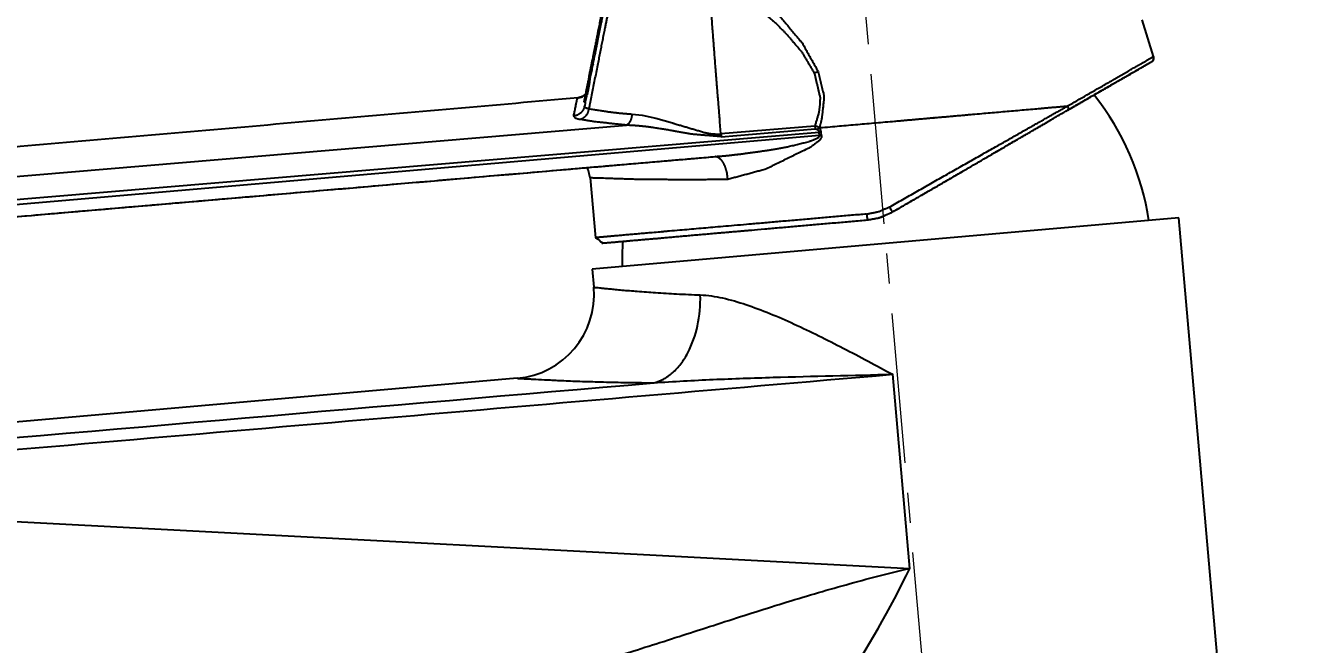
# Model space of a CAD drawing. Extents: x 0 to 790, y 0 to 579.
# Drawn here: x 419.3 to 525.5, y 328.3 to 379.8 of the extents above; entities that cross this region are included whole.
import ezdxf

# ---------------------------------------------------------------- set-up
doc = ezdxf.new("R2010")
doc.units = 0
doc.header["$LTSCALE"] = 10
doc.header["$MEASUREMENT"] = 0
doc.header["$PDMODE"] = 3
doc.header["$PDSIZE"] = -10
doc.linetypes.add('CENTER', pattern=[2, 1.25, -0.25, 0.25, -0.25])
doc.layers.get('0').update_dxf_attribs({"linetype": 'CONTINUOUS'})
doc.layers.get('DEFPOINTS').update_dxf_attribs({"linetype": 'CONTINUOUS'})
for name, color, linetype in [('1', 7, 'CONTINUOUS'), ('BODY', 7, 'CONTINUOUS'), ('DEF_LAYER_ASSEM_MEMBER', 7, 'CONTINUOUS')]:
    doc.layers.add(name, color=color, linetype=linetype)
doc.styles.add('Daelim Dimension', font='')
doc.styles.get('Daelim Dimension').set_extended_font_data('나눔고딕')
doc.dimstyles.new('DEFAULT', dxfattribs={"dimscale": 2, "dimtxt": 2, "dimasz": 2, "dimexe": 0, "dimexo": 2, "dimgap": 1, "dimtad": 1, "dimdec": 0, "dimzin": 9, "dimdsep": 46, "dimtxsty": 'Daelim Dimension', "dimcen": 0.5, "dimclrd": 5, "dimclre": 5, "dimclrt": 256, "dimadec": 1, "dimazin": 0, "dimtfac": 1, "dimtdec": 0, "dimtix": 1, "dimtmove": 0, "dimatfit": 3, "dimfxl": 1, "dimtolj": 1, "dimtzin": 1, "dimlwd": 9, "dimlwe": 9, "dimarcsym": 0})

# ---------------------------------------------------------------- blocks, each defined once
blk = doc.blocks.new('*D57')
at = {"color": 5, "lineweight": 9, "ltscale": 0.5, "transparency": 16777216}
for p, q in [((488.64, 401.49), (325.05, 401.49)), ((327.05, 262.56), (327.05, 397.49)), ((521.5, 258.56), (325.05, 258.56))]:
    blk.add_line(p, q, dxfattribs=at)
at = {"color": 5, "ltscale": 0.5, "transparency": 16777216}
for points in [[(326.38, 397.49), (327.72, 397.49), (327.05, 401.49)], [(326.38, 262.56), (327.72, 262.56), (327.05, 258.56)]]:
    blk.add_solid(points, dxfattribs=at)
at = {"layer": 'DEFPOINTS', "color": 0, "ltscale": 0.5, "transparency": 16777216}
for p in [(327.05, 401.49), (492.64, 401.49), (525.5, 258.56)]:
    blk.add_point(p, dxfattribs=at)
at = {"color": 7, "ltscale": 0.5, "transparency": 16777216, "insert": (314.15, 326.63), "char_height": 10, "attachment_point": 2, "rotation": 90, "style": 'Daelim Dimension'}
blk.add_mtext('\\A1;143', dxfattribs=at)
blk = doc.blocks.new('A$C63b71465')
at = {"layer": '1'}
for p, q in [((0, 0), (-0.95, 3.05)), ((-47.34, -4.17), (-47.34, -4.17)), ((-47.34, -4.17), (-47.34, -4.17)), ((-46.87, -10.11), (-46.43, -15.09))]:
    blk.add_line(p, q, dxfattribs=at)
at = {"layer": '1', "color": 252, "true_color": 0x939598}
for p, q in [((-27.89, -1.27), (-28.22, -1.4)), ((-47.94, -3.48), (-47.88, -3.46)), ((-47.87, -3.46), (-47.9, -3.45)), ((-47.88, -3.46), (-47.87, -3.46)), ((-43.39, -4.8), (-42.54, -4.9)), ((-42.54, -4.9), (-41.4, -5.14)), ((-41.4, -5.14), (-40.03, -5.53)), ((-111.42, -11.4), (-43.85, -5.72)), ((-27.81, -6.32), (-111.33, -13.34)), ((-35.99, -6.45), (-36.07, -5.44)), ((-28.18, -5.8), (-35.99, -6.45)), ((-35.97, -6.68), (-28.16, -6.03)), ((-28.18, -5.8), (-28.16, -6.03)), ((-27.98, -6.07), (-27.8, -5.93)), ((-27.81, -6.32), (-27.64, -6.31)), ((-27.79, -6.59), (-27.81, -6.32)), ((-27.61, -6.57), (-27.64, -6.31)), ((-27.79, -6.59), (-111.29, -13.78))]:
    blk.add_line(p, q, dxfattribs=at)
for points, knots in [([(-36.08, 7.53), (-33.72, 5.88), (-31.79, 4.12), (-31.32, 3.63), (-29.22, 1.11), (-27.89, -1.27)], [0, 0, 0.276146, 0.498571, 0.552804, 0.803443, 1, 1]), ([(-36.99, 6.84), (-34.24, 5.14), (-31.41, 2.76), (-30.53, 1.86), (-29.25, 0.35), (-28.22, -1.4)], [0, 0, 0.301971, 0.606414, 0.704058, 0.851951, 1, 1]), ([(-36.07, -5.44), (-36.28, -2.88), (-36.36, -1.92), (-36.68, 2.22), (-36.91, 5.53), (-36.99, 6.84)], [0, 0, 0.169911, 0.234737, 0.535509, 0.836282, 1, 1]), ([(-45.18, 4.73), (-45.3, 4.14), (-45.37, 3.75), (-45.68, 2.23), (-46.24, -0.62), (-46.85, -3.67)], [0, 0, 0.244161, 0.31228, 0.503676, 0.76209, 1, 1]), ([(-47.14, -3.2), (-46.66, -0.79), (-46.23, 1.35), (-45.91, 2.95), (-45.74, 3.82), (-45.74, 3.84)], [0, 0, 0.220308, 0.441546, 0.662998, 0.888852, 1, 1]), ([(-3.13, -1.81), (-2.06, -1.19), (-1.14, -0.66), (0, 0)], [0, 0, 0.232682, 0.481552, 1, 1]), ([(-28.22, -1.4), (-27.74, -3.43), (-27.78, -4.18), (-27.85, -4.65), (-27.87, -4.73), (-28.18, -5.8)], [0, 0, 0.466941, 0.63258, 0.737149, 0.754232, 1, 1]), ([(-27.89, -1.27), (-27.44, -3.17), (-27.43, -3.59), (-27.61, -5.2), (-27.77, -5.83), (-27.79, -5.88), (-27.8, -5.92), (-27.8, -5.93)], [0, 0, 0.415277, 0.502411, 0.84203, 0.977034, 0.989719, 0.997694, 1, 1]), ([(-7.14, -4.12), (-3.82, -2.21), (-3.13, -1.81)], [0, 0, 0.800767, 1, 1]), ([(-47.23, -3.08), (-47.36, -3.23), (-47.5, -3.33), (-47.64, -3.41), (-47.88, -3.47), (-47.94, -3.48)], [0, 0, 0.236392, 0.442326, 0.633127, 0.921722, 1, 1]), ([(-48.24, -4.96), (-48.03, -3.93), (-47.94, -3.48)], [0, 0, 0.500003, 1, 1]), ([(-47.34, -4.17), (-47.45, -4.45), (-47.66, -4.71), (-47.94, -4.89), (-48.24, -4.96)], [0, 0, 0.240354, 0.499996, 0.759639, 1, 1]), ([(-47.55, -3.38), (-47.55, -3.38), (-47.87, -3.46)], [0, 0, 0.000026, 1, 1]), ([(-47.35, -4.15), (-47.34, -4.13), (-47.33, -4.12)], [0, 0, 0.882604, 1, 1]), ([(-46.98, -4.35), (-47.14, -4.32), (-47.3, -4.26), (-47.34, -4.17)], [0, 0, 0.248285, 0.612631, 1, 1]), ([(-47.28, -3.84), (-47.25, -3.7), (-47.25, -3.7), (-47.23, -3.62), (-47.17, -3.39), (-47.14, -3.2)], [0, 0, 0.250626, 0.262835, 0.383625, 0.742352, 1, 1]), ([(-21.97, -12.53), (-17.86, -10.2), (-13.72, -7.85), (-10.04, -5.77), (-9.56, -5.49), (-7.14, -4.12)], [0, 0, 0.257299, 0.525353, 0.779631, 0.814889, 1, 1]), ([(-18.55, -5.12), (-18.28, -5.1), (-15.45, -4.85), (-9.86, -4.36), (-7.14, -4.12)], [0, 0, 0.021113, 0.248307, 0.732451, 1, 1]), ([(-7.14, -4.12), (-7.11, -4.24), (-7.11, -4.37), (-7.13, -4.47)], [0, 0, 0.320169, 0.691208, 1, 1]), ([(-48.24, -4.96), (-48.12, -5.12), (-47.7, -5.24)], [0, 0, 0.498226, 1, 1]), ([(-46.98, -4.35), (-47.1, -4.74), (-47.22, -4.93), (-47.33, -5.04), (-47.45, -5.14), (-47.63, -5.23), (-47.7, -5.24)], [0, 0, 0.314542, 0.499413, 0.625732, 0.760041, 0.937164, 1, 1]), ([(-43.85, -5.72), (-46.56, -5.43), (-47.7, -5.24)], [0, 0, 0.663247, 1, 1]), ([(-46.98, -4.35), (-45.35, -4.6), (-44.33, -4.72), (-43.39, -4.8)], [0, 0, 0.499726, 0.767575, 1, 1]), ([(-43.39, -4.8), (-43.44, -5.09), (-43.46, -5.19), (-43.54, -5.38), (-43.62, -5.51), (-43.69, -5.6), (-43.82, -5.7), (-43.85, -5.72)], [0, 0, 0.238576, 0.321844, 0.499738, 0.640273, 0.759558, 0.956017, 1, 1]), ([(-27.8, -5.93), (-27.66, -5.92), (-21.57, -5.39), (-18.55, -5.12)], [0, 0, 0.015755, 0.671475, 1, 1]), ([(-35.97, -6.68), (-38.44, -6.47), (-39.69, -6.25), (-40.06, -6.18), (-41.52, -5.94), (-42.02, -5.87), (-42.96, -5.77), (-43.85, -5.72)], [0, 0, 0.304981, 0.461952, 0.508491, 0.694566, 0.759158, 0.882793, 1, 1]), ([(-40.03, -5.53), (-39.84, -5.59), (-37.3, -6.34)], [0, 0, 0.072466, 1, 1]), ([(-37.3, -6.34), (-37.2, -6.36), (-36.8, -6.43), (-36.4, -6.46), (-36.09, -6.46), (-35.99, -6.45)], [0, 0, 0.074813, 0.382951, 0.691373, 0.918942, 1, 1]), ([(-27.8, -5.93), (-28.03, -5.82), (-28.18, -5.8)], [0, 0, 0.633101, 1, 1]), ([(-28.16, -6.03), (-28.05, -6.04), (-27.98, -6.07)], [0, 0, 0.560522, 1, 1]), ([(-27.98, -6.07), (-27.86, -6.19), (-27.83, -6.25), (-27.81, -6.32)], [0, 0, 0.526611, 0.770306, 1, 1]), ([(-27.64, -6.31), (-27.7, -6.09), (-27.8, -5.93)], [0, 0, 0.550716, 1, 1]), ([(-36.07, -8.3), (-35.49, -8.25), (-34.6, -8.15), (-34.36, -8.12), (-32.1, -7.81), (-31.56, -7.72), (-30.37, -7.5), (-28.74, -7.1), (-28.29, -6.94), (-27.99, -6.81), (-27.89, -6.75), (-27.83, -6.69), (-27.8, -6.65), (-27.79, -6.61), (-27.79, -6.59)], [0, 0, 0.068712, 0.173718, 0.202191, 0.468896, 0.532826, 0.673348, 0.870052, 0.925568, 0.963474, 0.976672, 0.986337, 0.99237, 0.997388, 1, 1]), ([(-35.99, -6.45), (-35.98, -6.57), (-35.97, -6.68)], [0, 0, 0.501333, 1, 1]), ([(-27.61, -6.57), (-27.63, -6.73), (-27.76, -6.95), (-27.8, -7), (-28.52, -7.55), (-32.3, -9.4), (-35.42, -10.24)], [0, 0, 0.016674, 0.044371, 0.050487, 0.14899, 0.615933, 1, 1]), ([(-27.61, -6.57), (-27.7, -6.58), (-27.79, -6.59)], [0, 0, 0.500057, 1, 1]), ([(-35.42, -10.24), (-35.49, -9.64), (-35.66, -9.1), (-35.82, -8.8), (-35.91, -8.67), (-36.21, -8.41), (-36.44, -8.34), (-36.46, -8.33)], [0, 0, 0.207378, 0.412648, 0.556348, 0.627517, 0.839007, 0.984273, 1, 1]), ([(-35.42, -10.24), (-36.04, -10.25), (-38.86, -10.27), (-42.75, -10.24), (-43.21, -10.23), (-45.96, -10.14), (-46.4, -10.13), (-46.87, -10.11)], [0, 0, 0.030001, 0.176026, 0.41835, 0.45313, 0.730161, 0.806121, 1, 1]), ([(-23.87, -13.12), (-22.89, -12.92), (-21.97, -12.53)], [0, 0, 0.50006, 1, 1]), ([(-21.97, -12.53), (-21.93, -12.6), (-21.88, -12.68), (-21.88, -12.69), (-21.8, -12.83), (-21.75, -12.93), (-21.74, -12.93), (-21.73, -12.96)], [0, 0, 0.112548, 0.240594, 0.24628, 0.499726, 0.758017, 0.776214, 1, 1]), ([(-23.87, -13.12), (-27.01, -13.39), (-30.31, -13.68), (-35.69, -14.15), (-36.16, -14.19), (-40.98, -14.61), (-42.36, -14.73), (-44.42, -14.91), (-45.97, -15.05), (-46.2, -15.07), (-46.43, -15.09)], [0, 0, 0.087475, 0.181982, 0.348143, 0.363668, 0.54522, 0.608731, 0.727164, 0.869484, 0.909009, 1, 1]), ([(-23.87, -13.12), (-23.85, -13.31), (-23.83, -13.47), (-23.81, -13.57), (-23.81, -13.58), (-23.8, -13.61)], [0, 0, 0.249911, 0.499823, 0.749734, 0.769628, 1, 1])]:
    blk.add_open_spline(points, degree=1, knots=knots, dxfattribs=at)
at = {"layer": '1'}
for points, knots in [([(-47.27, -3.28), (-46.75, -0.65), (-46.29, 1.64), (-46.01, 3.06), (-45.97, 3.28)], [0, 0, 0.2586, 0.528229, 0.797858, 1, 1]), ([(-0.07, -0.39), (0, -0.24), (0.01, -0.13), (0.01, -0.07), (0, 0)], [0, 0, 0.41465, 0.679823, 0.830842, 1, 1]), ([(-0.07, -0.39), (-0.2, -0.47), (-1.09, -0.98), (-1.62, -1.29), (-2.66, -1.89), (-4.35, -2.86), (-7.13, -4.47)], [0, 0, 0.058128, 0.291484, 0.386175, 0.537876, 0.73607, 1, 1]), ([(-7.13, -4.47), (-6.47, -4.09), (-4.77, -3.11), (-4.09, -2.71), (-2.11, -1.57), (-0.96, -0.9), (-0.07, -0.39)], [0, 0, 0.05813, 0.220371, 0.291698, 0.537816, 0.735905, 1, 1]), ([(0, 0), (0.01, -0.17), (-0.03, -0.33), (-0.07, -0.39)], [0, 0, 0.412744, 0.825568, 1, 1]), ([(-46.92, -2.11), (-47.07, -2.89), (-47.13, -3.2)], [0, 0, 0.713231, 1, 1]), ([(-47.29, -3.18), (-47.29, -3.18), (-47.51, -3.33), (-47.51, -3.33), (-47.9, -3.45), (-47.9, -3.45)], [0, 0, 0.000009, 0.392804, 0.393534, 0.996256, 1, 1]), ([(-47.29, -3.18), (-47.29, -3.18), (-47.51, -3.33), (-47.51, -3.33), (-47.9, -3.45), (-47.9, -3.45)], [0, 0, 0.000009, 0.392804, 0.393534, 0.996256, 1, 1]), ([(-47.9, -3.45), (-47.51, -3.33), (-47.29, -3.18), (-47.24, -3.11)], [0, 0, 0.539974, 0.891724, 1, 1]), ([(-47.23, -3.09), (-47.24, -3.1), (-47.25, -3.11), (-47.35, -3.22), (-47.39, -3.25), (-47.54, -3.36)], [0, 0, 0.034472, 0.070848, 0.434542, 0.562461, 1, 1]), ([(-47.3, -3.17), (-47.35, -3.22), (-47.37, -3.24), (-47.49, -3.33), (-47.52, -3.35)], [0, 0, 0.238256, 0.324384, 0.781358, 1, 1]), ([(-47.2, -3.07), (-47.2, -3.07), (-47.24, -3.11)], [0, 0, 0.003223, 1, 1]), ([(-47.2, -3.07), (-47.2, -3.07), (-47.24, -3.11)], [0, 0, 0.003223, 1, 1]), ([(-47.2, -3.05), (-47.22, -3.07), (-47.23, -3.08)], [0, 0, 0.486731, 1, 1]), ([(-47.11, -2.47), (-47.12, -2.54), (-47.16, -2.74)], [0, 0, 0.42773, 1, 1]), ([(-47.11, -2.47), (-47.1, -2.44), (-47.09, -2.36), (-47.06, -2.24)], [0, 0, 0.332291, 0.664483, 1, 1]), ([(-47.9, -3.45), (-130.43, -10.67), (-130.9, -10.71), (-131.63, -10.78)], [0, 0, 0.985723, 0.991302, 1, 1]), ([(-47.37, -3.77), (-47.37, -3.77), (-47.36, -3.72), (-47.34, -3.62), (-47.31, -3.49), (-47.28, -3.32), (-47.27, -3.28)], [0, 0, 0.098132, 0.30283, 0.50953, 0.722935, 0.944539, 1, 1]), ([(-47.28, -3.84), (-47.28, -3.84), (-47.28, -3.84), (-47.34, -4.17)], [0, 0, 0.000503, 0.00085, 1, 1]), ([(-47.33, -4.12), (-47.33, -4.12), (-47.34, -4.16), (-47.34, -4.17)], [0, 0, 0.000196, 0.527448, 1, 1]), ([(-9.12, -5.63), (-8.42, -5.21), (-7.13, -4.47)], [0, 0, 0.343849, 1, 1]), ([(-21.73, -12.96), (-19.19, -11.49), (-15.85, -9.55), (-12.41, -7.55), (-9.12, -5.63)], [0, 0, 0.191312, 0.446978, 0.720093, 1, 1]), ([(-11.41, -6.96), (-12.9, -7.83), (-13.47, -8.16)], [0, 0, 0.734958, 1, 1]), ([(-111.17, -14.76), (-75.55, -11.7), (-36.07, -8.3)], [0, 0, 0.47429, 1, 1]), ([(-111.17, -14.76), (-61.66, -10.5), (-36.07, -8.3)], [0, 0, 0.659302, 1, 1]), ([(-36.51, -8.33), (-36.41, -8.32), (-36.07, -8.3)], [0, 0, 0.241154, 1, 1]), ([(-46.87, -10.11), (-47, -9.54), (-47.1, -9.32), (-47.15, -9.25)], [0, 0, 0.64577, 0.905747, 1, 1]), ([(-15.86, -9.56), (-16.13, -9.71), (-18.89, -11.32), (-21.73, -12.96)], [0, 0, 0.047918, 0.520756, 1, 1]), ([(-45.89, -15.54), (-45.67, -15.52), (-44.23, -15.4), (-44.23, -15.4), (-43.92, -15.37), (-40.56, -15.08), (-39.49, -14.98), (-35.83, -14.66), (-32.34, -14.36), (-30.1, -14.16), (-23.8, -13.61)], [0, 0, 0.091022, 0.250049, 0.250051, 0.272823, 0.454435, 0.499973, 0.636371, 0.750098, 0.818388, 1, 1]), ([(-45.89, -15.54), (-45.67, -15.52), (-44.23, -15.4), (-44.23, -15.4), (-43.92, -15.37), (-40.56, -15.08), (-39.49, -14.98), (-35.83, -14.66), (-32.34, -14.36), (-30.1, -14.16), (-23.8, -13.61)], [0, 0, 0.091022, 0.250049, 0.250051, 0.272823, 0.454434, 0.499973, 0.636371, 0.750098, 0.818388, 1, 1]), ([(-23.8, -13.61), (-22.82, -13.43), (-22.81, -13.42), (-22.8, -13.42), (-22.38, -13.24)], [0, 0, 0.674007, 0.683026, 0.692072, 1, 1]), ([(-22.84, -13.41), (-22.66, -13.38), (-22.65, -13.37), (-22.64, -13.37), (-22.31, -13.22)], [0, 0, 0.329718, 0.350046, 0.370426, 1, 1]), ([(-22.58, -13.34), (-22.65, -13.37), (-22.65, -13.37)], [0, 0, 0.999611, 1, 1]), ([(-46.43, -15.09), (-46.15, -15.26), (-46.08, -15.34), (-46.03, -15.41), (-45.92, -15.47), (-45.86, -15.5), (-45.89, -15.54)], [0, 0, 0.1025, 0.241362, 0.37843, 0.682237, 0.984227, 1, 1])]:
    blk.add_open_spline(points, degree=1, knots=knots, dxfattribs=at)
for points in [[(-46.39, 1.16), (-46.38, 1.19)], [(-46.34, 1.41), (-46.33, 1.45)], [(-46.29, 1.67), (-46.27, 1.76)], [(-46.24, 1.9), (-46.22, 2.01)], [(-46.56, 0.29), (-46.56, 0.32)], [(-46.5, 0.59), (-46.48, 0.68)], [(-46.44, 0.9), (-46.43, 0.94)], [(-46.99, -1.87), (-46.66, -0.18)], [(-46.63, -0.64), (-46.65, -0.73)], [(-47.03, -2.08), (-47.02, -2.03)], [(-47.37, -3.77), (-47.26, -3.76)], [(-8.45, -5.23), (-8.51, -5.27)], [(-8.36, -5.18), (-8.39, -5.2)], [(-8.29, -5.14), (-8.33, -5.16)], [(-8.21, -5.09), (-8.26, -5.12)], [(-8.07, -5.01), (-8.14, -5.05)], [(-7.94, -4.93), (-8, -4.97)], [(-7.8, -4.85), (-7.87, -4.89)], [(-7.65, -4.76), (-7.68, -4.78)], [(-7.13, -4.47), (-7.54, -4.71)], [(-10.26, -6.29), (-10.29, -6.31)], [(-10.12, -6.21), (-10.16, -6.23)], [(-10.02, -6.15), (-10.06, -6.17)], [(-9.96, -6.11), (-9.99, -6.13)], [(-9.89, -6.07), (-9.92, -6.09)], [(-9.75, -5.99), (-9.78, -6.01)], [(-9.61, -5.91), (-9.65, -5.93)], [(-9.52, -5.86), (-9.55, -5.88)], [(-9.45, -5.82), (-9.48, -5.84)], [(-9.38, -5.78), (-9.41, -5.8)], [(-9.31, -5.74), (-9.34, -5.76)], [(-9.24, -5.7), (-9.27, -5.72)], [(-9.17, -5.66), (-9.21, -5.68)], [(-9.01, -5.56), (-9.04, -5.58)], [(-8.94, -5.52), (-8.97, -5.54)], [(-8.87, -5.48), (-8.9, -5.5)], [(-8.8, -5.44), (-8.83, -5.46)], [(-8.73, -5.4), (-8.77, -5.42)], [(-8.58, -5.31), (-8.65, -5.35)], [(-10.91, -6.67), (-10.94, -6.69)], [(-10.77, -6.59), (-10.8, -6.61)], [(-10.63, -6.51), (-10.67, -6.53)], [(-10.4, -6.37), (-10.43, -6.39)], [(-14.01, -8.48), (-14.05, -8.5)], [(-13.87, -8.4), (-13.91, -8.42)], [(-22.48, -13.3), (-22.52, -13.31)], [(-22.36, -13.24), (-22.41, -13.27)], [(-22.38, -13.24), (-21.73, -12.96)], [(-45.89, -15.54), (-45.67, -15.52)]]:
    blk.add_open_spline(points, degree=1, dxfattribs=at)
at = {"layer": '1', "color": 252, "true_color": 0x939598}
for points in [[(-47.27, -3.28), (-47.15, -3.26)], [(-46.85, -3.67), (-46.98, -4.35)], [(-49.09, -9.42), (-36.64, -8.35)]]:
    blk.add_open_spline(points, degree=1, dxfattribs=at)

msp = doc.modelspace()

# ---------------------------------------------------------------- linework, layer by layer
at = {"layer": 'BODY', "color": 1, "linetype": 'CENTER', "lineweight": 5}
msp.add_line((487.91, 395.71), (500.44, 252.49), dxfattribs=at)
at = {"layer": 'DEF_LAYER_ASSEM_MEMBER', "color": 7, "linetype": 'Continuous'}
for p, q in [((515.29, 363.81), (466.48, 359.54)), ((518.89, 322.6), (515.29, 363.81)), ((466.48, 359.54), (466.61, 358.04)), ((460.24, 350.46), (381.56, 343.57))]:
    msp.add_line(p, q, dxfattribs=at)
at = {"layer": 'DEF_LAYER_ASSEM_MEMBER', "color": 9, "linetype": 'Continuous'}
for p, q in [((492.91, 334.63), (491.49, 350.79)), ((404.18, 339.28), (492.91, 334.63))]:
    msp.add_line(p, q, dxfattribs=at)
at = {"layer": 'DEF_LAYER_ASSEM_MEMBER', "color": 7, "linetype": 'Continuous'}
for centre, radius, start, end in [((507.88, 373.7), 0.5, 38.4074, 45.4072), ((491, 360.32), 22.04, 8.5395, 38.4074), ((491, 360.32), 22.04, 175.9667, 181.4605), ((459.63, 357.43), 7, 275, 5)]:
    msp.add_arc(centre, radius, start, end, dxfattribs=at)
at = {"layer": 'DEF_LAYER_ASSEM_MEMBER', "color": 9, "linetype": 'Continuous'}
msp.add_arc((473.19, 569.36), 219.28, 268.8712, 269.5828, dxfattribs=at)
for points, start_tangent, end_tangent in [([(466.61, 358.04), (466.62, 358.04), (466.64, 358.04), (466.69, 358.03), (466.76, 358.03), (466.84, 358.02), (466.94, 358.01), (467.2, 357.98), (467.53, 357.95), (467.93, 357.91), (468.4, 357.86), (468.94, 357.81), (470.22, 357.71), (471.75, 357.6), (473.5, 357.49), (475.47, 357.4)], (0.804461, -0.594006), (0.999269, -0.038229)), ([(471.6, 350.08), (472.4, 350.39), (473.16, 350.92), (473.85, 351.66), (474.43, 352.58), (475.24, 354.84), (475.47, 357.4)], (0.974915, 0.222576), (-0.02964, 0.999561)), ([(475.47, 357.4), (477.33, 357.15), (479.27, 356.6), (481.26, 355.86), (483.28, 354.98), (487.37, 352.97), (491.49, 350.79)], (0.999273, -0.038127), (0.882697, -0.469942)), ([(403.64, 343.25), (491.49, 350.79)], (0.99633, 0.085593), (0.996338, 0.085506)), ([(460.24, 350.46), (460.28, 350.46), (460.39, 350.45), (460.57, 350.44), (460.82, 350.42), (461.14, 350.41), (461.53, 350.39), (462.51, 350.34), (463.75, 350.28), (465.23, 350.22), (466.95, 350.17), (468.87, 350.12)], (0.991097, 0.133141), (0.999806, -0.019698)), ([(471.6, 350.08), (476.55, 350.36), (481.53, 350.54), (491.49, 350.79)], (0.997287, 0.073607), (0.999741, 0.022754)), ([(403.57, 344.24), (471.6, 350.08)], (0.996331, 0.085585), (0.996337, 0.085517)), ([(453.79, 324.19), (455.59, 324.26), (457.66, 324.57), (459.91, 325.02), (462.26, 325.57), (467.12, 326.9), (472.11, 328.45), (477.2, 330.09), (482.36, 331.73), (487.6, 333.27), (492.91, 334.63)], (0.99863, -0.05233), (0.973111, 0.230337)), ([(481.09, 315.89), (487.31, 324.79), (492.91, 334.63)], (0.592378, 0.80566), (0.436198, 0.899851))]:
    msp.add_spline(points, degree=3, dxfattribs=dict(at, start_tangent=start_tangent, end_tangent=end_tangent))

# ---------------------------------------------------------------- block references
at = {"ltscale": 0.5}
msp.add_blockref('A$C63b71465', (513.18, 377.26), dxfattribs=at)

# ---------------------------------------------------------------- dimensions: what is measured, and where the dimension line sits
at = {"color": 5, "ltscale": 0.5}
dim = msp.add_linear_dim(base=(327.05, 401.49), p1=(525.5, 258.56), p2=(492.64, 401.49), angle=90, dimstyle='DEFAULT', override={"dimtxt": 5, "dimexe": 1, "dimdec": 0, "dimclrd": 5, "dimclre": 5, "dimclrt": 7}, dxfattribs=at)
dim.commit()
dim.dimension.update_dxf_attribs({"geometry": '*D57', "text_midpoint": (327.05, 326.63), "dimtype": 160})

doc.saveas('drawing.dxf')
